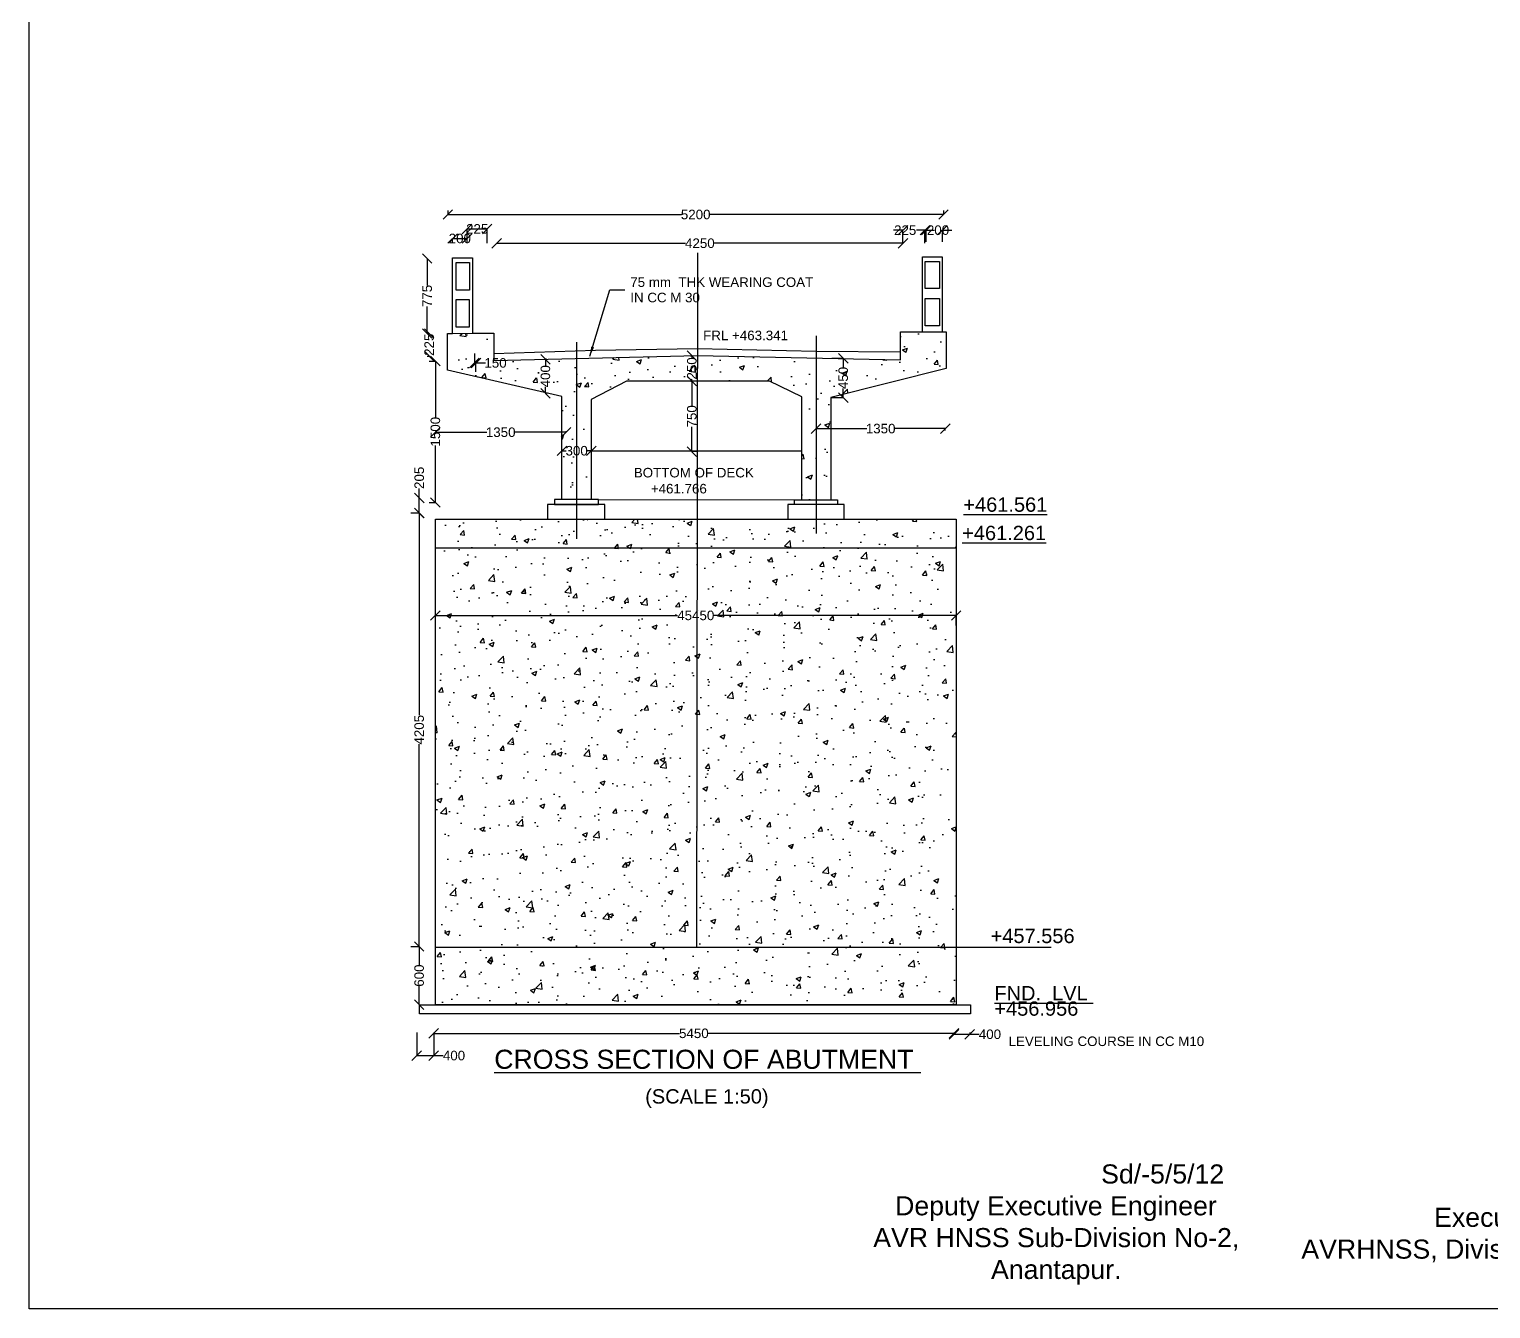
# Model space of a CAD drawing. Header units: inches. Extents: x 63565 to 101927, y 31167 to 59922.
# Drawn here: x 63565 to 78877, y 33113 to 46517 of the extents above; entities that cross this region are included whole.
import ezdxf

# ---------------------------------------------------------------- set-up
doc = ezdxf.new("R2010")
doc.units = ezdxf.units.IN
doc.header["$LTSCALE"] = 15
doc.header["$MEASUREMENT"] = 0
doc.layers.get('0').update_dxf_attribs({"color": 50})
for name, color, linetype in [('DIMENSION', 7, 'Continuous'), ('TEXT', 1, 'Continuous'), ('text2', 7, 'Continuous')]:
    doc.layers.add(name, color=color, linetype=linetype)
doc.styles.get("Standard").update_dxf_attribs({"font": 'arial.ttf', "height": 100})
doc.dimstyles.get("Standard").update_dxf_attribs({"dimtxt": 0.18, "dimasz": 0.18, "dimexe": 0.18, "dimexo": 0.0625, "dimgap": 0.09, "dimtad": 0, "dimtih": 1, "dimtoh": 1, "dimdec": 4, "dimzin": 0, "dimdsep": 46, "dimtxsty": 'Standard', "dimcen": 0.09, "dimadec": 0, "dimazin": 0, "dimtfac": 1, "dimtdec": 4, "dimtofl": 0, "dimtmove": 0, "dimatfit": 3, "dimfxl": 1, "dimtolj": 1, "dimtzin": 0, "dimarcsym": 0})
pattern_1 = [(50, (0, 0), (537.9451, -47.064), [56.25, -618.75]), (355, (0, 0), (-104.0635, 564.144), [45, -495]), (100.4514, (44.83, -3.9), (433.882, 517.0797), [47.805, -525.8566]), (46.1842, (0, 150), (800.431, -124.1393), [84.375, -928.125]), (96.6356, (66.7, 139.66), (700.997, 730.5884), [71.708, -788.785]), (351.1842, (0, 150), (700.9965, 730.589), [67.5, -742.5]), (21, (75, 112.5), (447.6803, -301.9642), [56.25, -618.75]), (326, (75, 112.5), (182.4865, 543.8625), [45, -495]), (71.4514, (112.3, 87.34), (630.167, 241.898), [47.805, -525.8566]), (37.5, (0, 0), (9.1199, 249.6704), [0, -489, 0, -502.5, 0, -496.875]), (7.5, (0, 0), (197.30215, 295.8088), [0, -286.5, 0, -477.75, 0, -189.375]), (327.5, (-167.25, 0), (400.36683, -16.91615), [0, -187.5, 0, -585, 0, -776.25]), (317.5, (-242.25, 0), (437.3896, 75.0787), [0, -243.75, 0, -388.5, 0, -551.25])]

# ---------------------------------------------------------------- blocks, each defined once
blk = doc.blocks.new('_Oblique')
at = {"color": 0, "linetype": 'ByBlock', "lineweight": -2}
blk.add_line((-0.5, -0.5), (0.5, 0.5), dxfattribs=at)
blk = doc.blocks.new('*D47')
at = {"layer": 'Defpoints', "color": 0, "transparency": 16777216}
for p in [(67950, 44618), (73144, 44618), (73144, 44576)]:
    blk.add_point(p, dxfattribs=at)
at = {"layer": 'DIMENSION', "color": 0, "lineweight": -2, "transparency": 16777216}
for p, q in [((67950, 44618), (67950, 44576)), ((67950, 44576), (70398, 44576)), ((73144, 44576), (70696, 44576)), ((73144, 44618), (73144, 44576))]:
    blk.add_line(p, q, dxfattribs=at)
at = {"layer": 'DIMENSION', "color": 0, "lineweight": -2, "transparency": 16777216, "xscale": 100, "yscale": 100, "zscale": 100, "rotation": 180}
blk.add_blockref('_Oblique', (67950, 44576), dxfattribs=at)
at = {"layer": 'DIMENSION', "color": 0, "lineweight": -2, "transparency": 16777216, "xscale": 100, "yscale": 100, "zscale": 100}
blk.add_blockref('_Oblique', (73144, 44576), dxfattribs=at)
at = {"layer": 'DIMENSION', "color": 0, "transparency": 16777216, "insert": (70547, 44576), "char_height": 100, "attachment_point": 5}
blk.add_mtext('\\A1;5200', dxfattribs=at)
blk = doc.blocks.new('*D48')
at = {"layer": 'Defpoints', "color": 0, "transparency": 16777216}
for p in [(68000, 44281), (68152, 44325), (68152, 44281)]:
    blk.add_point(p, dxfattribs=at)
at = {"layer": 'DIMENSION', "color": 0, "lineweight": -2, "transparency": 16777216}
for p, q in [((68000, 44281), (68000, 44325)), ((68000, 44325), (68152, 44325)), ((68152, 44281), (68152, 44325))]:
    blk.add_line(p, q, dxfattribs=at)
at = {"layer": 'DIMENSION', "color": 0, "lineweight": -2, "transparency": 16777216, "xscale": 100, "yscale": 100, "zscale": 100, "rotation": 180}
blk.add_blockref('_Oblique', (68000, 44325), dxfattribs=at)
at = {"layer": 'DIMENSION', "color": 0, "lineweight": -2, "transparency": 16777216, "xscale": 100, "yscale": 100, "zscale": 100}
blk.add_blockref('_Oblique', (68152, 44325), dxfattribs=at)
at = {"layer": 'DIMENSION', "color": 0, "transparency": 16777216, "insert": (68076, 44325), "char_height": 100, "attachment_point": 5}
blk.add_mtext('\\A1;200', dxfattribs=at)
blk = doc.blocks.new('*D49')
at = {"layer": 'Defpoints', "color": 0, "transparency": 16777216}
for p in [(68363, 44425), (68152, 44275), (68363, 44275)]:
    blk.add_point(p, dxfattribs=at)
at = {"layer": 'DIMENSION', "color": 0, "lineweight": -2, "transparency": 16777216}
for p, q in [((68152, 44275), (68152, 44425)), ((68152, 44425), (68363, 44425)), ((68363, 44275), (68363, 44425))]:
    blk.add_line(p, q, dxfattribs=at)
at = {"layer": 'DIMENSION', "color": 0, "lineweight": -2, "transparency": 16777216, "xscale": 100, "yscale": 100, "zscale": 100, "rotation": 180}
blk.add_blockref('_Oblique', (68152, 44425), dxfattribs=at)
at = {"layer": 'DIMENSION', "color": 0, "lineweight": -2, "transparency": 16777216, "xscale": 100, "yscale": 100, "zscale": 100}
blk.add_blockref('_Oblique', (68363, 44425), dxfattribs=at)
at = {"layer": 'DIMENSION', "color": 0, "transparency": 16777216, "insert": (68258, 44425), "char_height": 100, "attachment_point": 5}
blk.add_mtext('\\A1;225', dxfattribs=at)
blk = doc.blocks.new('*D50')
at = {"layer": 'Defpoints', "color": 0, "transparency": 16777216}
for p in [(68463, 44275), (72719, 44275), (72719, 44275)]:
    blk.add_point(p, dxfattribs=at)
at = {"layer": 'DIMENSION', "color": 0, "lineweight": -2, "transparency": 16777216}
for p, q in [((68463, 44275), (68463, 44275)), ((68463, 44275), (70440, 44275)), ((72719, 44275), (70742, 44275)), ((72719, 44275), (72719, 44275))]:
    blk.add_line(p, q, dxfattribs=at)
at = {"layer": 'DIMENSION', "color": 0, "lineweight": -2, "transparency": 16777216, "xscale": 100, "yscale": 100, "zscale": 100, "rotation": 180}
blk.add_blockref('_Oblique', (68463, 44275), dxfattribs=at)
at = {"layer": 'DIMENSION', "color": 0, "lineweight": -2, "transparency": 16777216, "xscale": 100, "yscale": 100, "zscale": 100}
blk.add_blockref('_Oblique', (72719, 44275), dxfattribs=at)
at = {"layer": 'DIMENSION', "color": 0, "transparency": 16777216, "insert": (70591, 44275), "char_height": 100, "attachment_point": 5}
blk.add_mtext('\\A1;4250', dxfattribs=at)
blk = doc.blocks.new('*D51')
at = {"layer": 'Defpoints', "color": 0, "transparency": 16777216}
for p in [(72949, 44412), (72719, 44275), (72949, 44275)]:
    blk.add_point(p, dxfattribs=at)
at = {"layer": 'DIMENSION', "color": 0, "lineweight": -2, "transparency": 16777216}
for p, q in [((72719, 44412), (72619, 44412)), ((72719, 44276), (72719, 44412)), ((72949, 44276), (72949, 44412)), ((72949, 44412), (73049, 44412))]:
    blk.add_line(p, q, dxfattribs=at)
at = {"layer": 'DIMENSION', "color": 0, "lineweight": -2, "transparency": 16777216, "xscale": 100, "yscale": 100, "zscale": 100}
blk.add_blockref('_Oblique', (72719, 44412), dxfattribs=at)
at = {"layer": 'DIMENSION', "color": 0, "lineweight": -2, "transparency": 16777216, "xscale": 100, "yscale": 100, "zscale": 100, "rotation": 180}
blk.add_blockref('_Oblique', (72949, 44412), dxfattribs=at)
at = {"layer": 'DIMENSION', "color": 0, "transparency": 16777216, "insert": (72742, 44412), "char_height": 100, "attachment_point": 5}
blk.add_mtext('\\A1;225', dxfattribs=at)
blk = doc.blocks.new('*D52')
at = {"layer": 'Defpoints', "color": 0, "transparency": 16777216}
for p in [(73132, 44412), (72962, 44288), (73132, 44288)]:
    blk.add_point(p, dxfattribs=at)
at = {"layer": 'DIMENSION', "color": 0, "lineweight": -2, "transparency": 16777216}
for p, q in [((72962, 44412), (72862, 44412)), ((72962, 44289), (72962, 44412)), ((73132, 44289), (73132, 44412)), ((73132, 44412), (73232, 44412))]:
    blk.add_line(p, q, dxfattribs=at)
at = {"layer": 'DIMENSION', "color": 0, "lineweight": -2, "transparency": 16777216, "xscale": 100, "yscale": 100, "zscale": 100}
blk.add_blockref('_Oblique', (72962, 44412), dxfattribs=at)
at = {"layer": 'DIMENSION', "color": 0, "lineweight": -2, "transparency": 16777216, "xscale": 100, "yscale": 100, "zscale": 100, "rotation": 180}
blk.add_blockref('_Oblique', (73132, 44412), dxfattribs=at)
at = {"layer": 'DIMENSION', "color": 0, "transparency": 16777216, "insert": (73086, 44412), "char_height": 100, "attachment_point": 5}
blk.add_mtext('\\A1;200', dxfattribs=at)
blk = doc.blocks.new('*D53')
at = {"layer": 'Defpoints', "color": 0, "transparency": 16777216}
for p in [(67734, 44116), (67734, 43330), (67734, 43330)]:
    blk.add_point(p, dxfattribs=at)
at = {"layer": 'DIMENSION', "color": 0, "lineweight": -2, "transparency": 16777216}
for p, q in [((67734, 44116), (67734, 44116)), ((67734, 44116), (67734, 43834)), ((67734, 43330), (67734, 43613)), ((67734, 43330), (67734, 43330))]:
    blk.add_line(p, q, dxfattribs=at)
at = {"layer": 'DIMENSION', "color": 0, "lineweight": -2, "transparency": 16777216, "xscale": 100, "yscale": 100, "zscale": 100}
for p, rotation in [((67734, 44116), 90), ((67734, 43330), 270)]:
    blk.add_blockref('_Oblique', p, dxfattribs=dict(at, rotation=rotation))
at = {"layer": 'DIMENSION', "color": 0, "transparency": 16777216, "insert": (67734, 43723), "char_height": 100, "attachment_point": 5, "rotation": 90}
blk.add_mtext('\\A1;775', dxfattribs=at)
blk = doc.blocks.new('*D54')
at = {"layer": 'Defpoints', "color": 0, "transparency": 16777216}
for p in [(67734, 43330), (67734, 43094), (67755, 43094)]:
    blk.add_point(p, dxfattribs=at)
at = {"layer": 'DIMENSION', "color": 0, "lineweight": -2, "transparency": 16777216}
for p, q in [((67734, 43330), (67755, 43330)), ((67755, 43330), (67755, 43324)), ((67734, 43094), (67755, 43094)), ((67755, 43094), (67755, 43100))]:
    blk.add_line(p, q, dxfattribs=at)
at = {"layer": 'DIMENSION', "color": 0, "lineweight": -2, "transparency": 16777216, "xscale": 100, "yscale": 100, "zscale": 100}
for p, rotation in [((67755, 43330), 90), ((67755, 43094), 270)]:
    blk.add_blockref('_Oblique', p, dxfattribs=dict(at, rotation=rotation))
at = {"layer": 'DIMENSION', "color": 0, "transparency": 16777216, "insert": (67755, 43212), "char_height": 100, "attachment_point": 5, "rotation": 90}
blk.add_mtext('\\A1;225', dxfattribs=at)
blk = doc.blocks.new('*D55')
at = {"layer": 'Defpoints', "color": 0, "transparency": 16777216}
for p in [(67755, 43041), (67755, 41560), (67820, 41560)]:
    blk.add_point(p, dxfattribs=at)
at = {"layer": 'DIMENSION', "color": 0, "lineweight": -2, "transparency": 16777216}
for p, q in [((67755, 43041), (67820, 43041)), ((67820, 43041), (67820, 42445)), ((67820, 41560), (67820, 42156)), ((67755, 41560), (67820, 41560))]:
    blk.add_line(p, q, dxfattribs=at)
at = {"layer": 'DIMENSION', "color": 0, "lineweight": -2, "transparency": 16777216, "xscale": 100, "yscale": 100, "zscale": 100}
for p, rotation in [((67820, 43041), 90), ((67820, 41560), 270)]:
    blk.add_blockref('_Oblique', p, dxfattribs=dict(at, rotation=rotation))
at = {"layer": 'DIMENSION', "color": 0, "transparency": 16777216, "insert": (67820, 42301), "char_height": 100, "attachment_point": 5, "rotation": 90}
blk.add_mtext('\\A1;1500', dxfattribs=at)
blk = doc.blocks.new('*D56')
at = {"layer": 'Defpoints', "color": 0, "transparency": 16777216}
for p in [(67561, 41450), (67561, 36908), (67650, 36908)]:
    blk.add_point(p, dxfattribs=at)
at = {"layer": 'DIMENSION', "color": 0, "lineweight": -2, "transparency": 16777216}
for p, q in [((67561, 41450), (67651, 41450)), ((67650, 41450), (67650, 39331)), ((67650, 36908), (67650, 39027)), ((67561, 36908), (67651, 36908))]:
    blk.add_line(p, q, dxfattribs=at)
at = {"layer": 'DIMENSION', "color": 0, "lineweight": -2, "transparency": 16777216, "xscale": 100, "yscale": 100, "zscale": 100}
for p, rotation in [((67650, 41450), 90), ((67650, 36908), 270)]:
    blk.add_blockref('_Oblique', p, dxfattribs=dict(at, rotation=rotation))
at = {"layer": 'DIMENSION', "color": 0, "transparency": 16777216, "insert": (67650, 39179), "char_height": 100, "attachment_point": 5, "rotation": 90}
blk.add_mtext('\\A1;4205', dxfattribs=at)
blk = doc.blocks.new('*D57')
at = {"layer": 'Defpoints', "color": 0, "transparency": 16777216}
for p in [(67651, 36908), (67650, 36299), (67651, 36299)]:
    blk.add_point(p, dxfattribs=at)
at = {"layer": 'DIMENSION', "color": 0, "lineweight": -2, "transparency": 16777216}
for p, q in [((67650, 36908), (67650, 36908)), ((67650, 36908), (67650, 36714)), ((67650, 36299), (67650, 36493)), ((67650, 36299), (67650, 36299))]:
    blk.add_line(p, q, dxfattribs=at)
at = {"layer": 'DIMENSION', "color": 0, "lineweight": -2, "transparency": 16777216, "xscale": 100, "yscale": 100, "zscale": 100}
for p, rotation in [((67650, 36908), 90), ((67650, 36299), 270)]:
    blk.add_blockref('_Oblique', p, dxfattribs=dict(at, rotation=rotation))
at = {"layer": 'DIMENSION', "color": 0, "transparency": 16777216, "insert": (67650, 36603), "char_height": 100, "attachment_point": 5, "rotation": 90}
blk.add_mtext('\\A1;600', dxfattribs=at)
blk = doc.blocks.new('*D58')
at = {"layer": 'Defpoints', "color": 0, "transparency": 16777216}
for p in [(67624, 36006), (67803, 36006), (67803, 35765)]:
    blk.add_point(p, dxfattribs=at)
at = {"layer": 'DIMENSION', "color": 0, "lineweight": -2, "transparency": 16777216}
for p, q in [((67624, 36006), (67624, 35764)), ((67803, 36006), (67803, 35764)), ((67624, 35765), (67803, 35765)), ((67803, 35765), (67903, 35765))]:
    blk.add_line(p, q, dxfattribs=at)
at = {"layer": 'DIMENSION', "color": 0, "lineweight": -2, "transparency": 16777216, "xscale": 100, "yscale": 100, "zscale": 100, "rotation": 180}
blk.add_blockref('_Oblique', (67624, 35765), dxfattribs=at)
at = {"layer": 'DIMENSION', "color": 0, "lineweight": -2, "transparency": 16777216, "xscale": 100, "yscale": 100, "zscale": 100}
blk.add_blockref('_Oblique', (67803, 35765), dxfattribs=at)
at = {"layer": 'DIMENSION', "color": 0, "transparency": 16777216, "insert": (68015, 35765), "char_height": 100, "attachment_point": 5}
blk.add_mtext('\\A1;400', dxfattribs=at)
blk = doc.blocks.new('*D59')
at = {"layer": 'Defpoints', "color": 0, "transparency": 16777216}
for p in [(67803, 36006), (73254, 36006), (73254, 35998)]:
    blk.add_point(p, dxfattribs=at)
at = {"layer": 'DIMENSION', "color": 0, "lineweight": -2, "transparency": 16777216}
for p, q in [((67803, 36006), (67803, 35998)), ((67803, 35998), (70379, 35998)), ((73254, 35998), (70677, 35998)), ((73254, 36006), (73254, 35998))]:
    blk.add_line(p, q, dxfattribs=at)
at = {"layer": 'DIMENSION', "color": 0, "lineweight": -2, "transparency": 16777216, "xscale": 100, "yscale": 100, "zscale": 100, "rotation": 180}
blk.add_blockref('_Oblique', (67803, 35998), dxfattribs=at)
at = {"layer": 'DIMENSION', "color": 0, "lineweight": -2, "transparency": 16777216, "xscale": 100, "yscale": 100, "zscale": 100}
blk.add_blockref('_Oblique', (73254, 35998), dxfattribs=at)
at = {"layer": 'DIMENSION', "color": 0, "transparency": 16777216, "insert": (70528, 35998), "char_height": 100, "attachment_point": 5}
blk.add_mtext('\\A1;5450', dxfattribs=at)
blk = doc.blocks.new('*D60')
at = {"layer": 'Defpoints', "color": 0, "transparency": 16777216}
for p in [(73254, 36006), (73418, 36006), (73418, 35988)]:
    blk.add_point(p, dxfattribs=at)
at = {"layer": 'DIMENSION', "color": 0, "lineweight": -2, "transparency": 16777216}
for p, q in [((73254, 36006), (73254, 35988)), ((73254, 35988), (73418, 35988)), ((73418, 36006), (73418, 35988)), ((73418, 35988), (73518, 35988))]:
    blk.add_line(p, q, dxfattribs=at)
at = {"layer": 'DIMENSION', "color": 0, "lineweight": -2, "transparency": 16777216, "xscale": 100, "yscale": 100, "zscale": 100, "rotation": 180}
blk.add_blockref('_Oblique', (73254, 35988), dxfattribs=at)
at = {"layer": 'DIMENSION', "color": 0, "lineweight": -2, "transparency": 16777216, "xscale": 100, "yscale": 100, "zscale": 100}
blk.add_blockref('_Oblique', (73418, 35988), dxfattribs=at)
at = {"layer": 'DIMENSION', "color": 0, "transparency": 16777216, "insert": (73630, 35988), "char_height": 100, "attachment_point": 5}
blk.add_mtext('\\A1;400', dxfattribs=at)
blk = doc.blocks.new('*D61')
at = {"layer": 'Defpoints', "color": 0, "transparency": 16777216}
for p in [(67651, 41606), (67651, 41606), (67651, 41450)]:
    blk.add_point(p, dxfattribs=at)
at = {"layer": 'DIMENSION', "color": 0, "lineweight": -2, "transparency": 16777216}
for p, q in [((67651, 41606), (67651, 41706)), ((67651, 41606), (67651, 41606)), ((67651, 41450), (67651, 41606)), ((67651, 41450), (67651, 41450))]:
    blk.add_line(p, q, dxfattribs=at)
at = {"layer": 'DIMENSION', "color": 0, "lineweight": -2, "transparency": 16777216, "xscale": 100, "yscale": 100, "zscale": 100}
for p, rotation in [((67651, 41606), 90), ((67651, 41450), 270)]:
    blk.add_blockref('_Oblique', p, dxfattribs=dict(at, rotation=rotation))
at = {"layer": 'DIMENSION', "color": 0, "transparency": 16777216, "insert": (67651, 41818), "char_height": 100, "attachment_point": 5, "rotation": 90}
blk.add_mtext('\\A1;205', dxfattribs=at)
blk = doc.blocks.new('*D62')
at = {"layer": 'Defpoints', "color": 0, "transparency": 16777216}
for p in [(67820, 42301), (69189, 42308), (69189, 42295)]:
    blk.add_point(p, dxfattribs=at)
at = {"layer": 'DIMENSION', "color": 0, "lineweight": -2, "transparency": 16777216}
for p, q in [((67820, 42301), (67820, 42295)), ((67820, 42295), (68360, 42295)), ((69189, 42295), (68649, 42295)), ((69189, 42308), (69189, 42295))]:
    blk.add_line(p, q, dxfattribs=at)
at = {"layer": 'DIMENSION', "color": 0, "lineweight": -2, "transparency": 16777216, "xscale": 100, "yscale": 100, "zscale": 100, "rotation": 180}
blk.add_blockref('_Oblique', (67820, 42295), dxfattribs=at)
at = {"layer": 'DIMENSION', "color": 0, "lineweight": -2, "transparency": 16777216, "xscale": 100, "yscale": 100, "zscale": 100}
blk.add_blockref('_Oblique', (69189, 42295), dxfattribs=at)
at = {"layer": 'DIMENSION', "color": 0, "transparency": 16777216, "insert": (68504, 42295), "char_height": 100, "attachment_point": 5}
blk.add_mtext('\\A1;1350', dxfattribs=at)
blk = doc.blocks.new('*D63')
at = {"layer": 'Defpoints', "color": 0, "transparency": 16777216}
for p in [(68228, 43122), (68245, 43021), (68245, 42927)]:
    blk.add_point(p, dxfattribs=at)
at = {"layer": 'DIMENSION', "color": 0, "lineweight": -2, "transparency": 16777216}
for p, q in [((68228, 43122), (68228, 43020)), ((68228, 43021), (68245, 43021)), ((68245, 42927), (68245, 43021)), ((68245, 43021), (68345, 43021))]:
    blk.add_line(p, q, dxfattribs=at)
at = {"layer": 'DIMENSION', "color": 0, "lineweight": -2, "transparency": 16777216, "xscale": 100, "yscale": 100, "zscale": 100, "rotation": 180}
blk.add_blockref('_Oblique', (68228, 43021), dxfattribs=at)
at = {"layer": 'DIMENSION', "color": 0, "lineweight": -2, "transparency": 16777216, "xscale": 100, "yscale": 100, "zscale": 100}
blk.add_blockref('_Oblique', (68245, 43021), dxfattribs=at)
at = {"layer": 'DIMENSION', "color": 0, "transparency": 16777216, "insert": (68450, 43021), "char_height": 100, "attachment_point": 5}
blk.add_mtext('\\A1;150', dxfattribs=at)
blk = doc.blocks.new('*D64')
at = {"layer": 'Defpoints', "color": 0, "transparency": 16777216}
for p in [(68973, 43060), (68983, 43060), (68991, 42704)]:
    blk.add_point(p, dxfattribs=at)
at = {"layer": 'DIMENSION', "color": 0, "lineweight": -2, "transparency": 16777216}
for p, q in [((68983, 43060), (68973, 43060)), ((68973, 43060), (68973, 42994)), ((68973, 42704), (68973, 42770)), ((68991, 42704), (68973, 42704))]:
    blk.add_line(p, q, dxfattribs=at)
at = {"layer": 'DIMENSION', "color": 0, "lineweight": -2, "transparency": 16777216, "xscale": 100, "yscale": 100, "zscale": 100}
for p, rotation in [((68973, 43060), 90), ((68973, 42704), 270)]:
    blk.add_blockref('_Oblique', p, dxfattribs=dict(at, rotation=rotation))
at = {"layer": 'DIMENSION', "color": 0, "transparency": 16777216, "insert": (68973, 42882), "char_height": 100, "attachment_point": 5, "rotation": 90}
blk.add_mtext('\\A1;400', dxfattribs=at)
blk = doc.blocks.new('*D65')
at = {"layer": 'Defpoints', "color": 0, "transparency": 16777216}
for p in [(70491, 43097), (70507, 43097), (70497, 42832)]:
    blk.add_point(p, dxfattribs=at)
at = {"layer": 'DIMENSION', "color": 0, "lineweight": -2, "transparency": 16777216}
for p, q in [((70491, 43097), (70507, 43097)), ((70507, 43097), (70507, 43076)), ((70497, 42832), (70507, 42832)), ((70507, 42832), (70507, 42853))]:
    blk.add_line(p, q, dxfattribs=at)
at = {"layer": 'DIMENSION', "color": 0, "lineweight": -2, "transparency": 16777216, "xscale": 100, "yscale": 100, "zscale": 100}
for p, rotation in [((70507, 43097), 90), ((70507, 42832), 270)]:
    blk.add_blockref('_Oblique', p, dxfattribs=dict(at, rotation=rotation))
at = {"layer": 'DIMENSION', "color": 0, "transparency": 16777216, "insert": (70507, 42964), "char_height": 100, "attachment_point": 5, "rotation": 90}
blk.add_mtext('\\A1;250', dxfattribs=at)
blk = doc.blocks.new('*D66')
at = {"layer": 'Defpoints', "color": 0, "transparency": 16777216}
for p in [(70507, 42832), (70566, 42832), (70566, 42093)]:
    blk.add_point(p, dxfattribs=at)
at = {"layer": 'DIMENSION', "color": 0, "lineweight": -2, "transparency": 16777216}
for p, q in [((70566, 42832), (70507, 42832)), ((70507, 42832), (70507, 42572)), ((70507, 42093), (70507, 42352)), ((70566, 42093), (70507, 42093))]:
    blk.add_line(p, q, dxfattribs=at)
at = {"layer": 'DIMENSION', "color": 0, "lineweight": -2, "transparency": 16777216, "xscale": 100, "yscale": 100, "zscale": 100}
for p, rotation in [((70507, 42832), 90), ((70507, 42093), 270)]:
    blk.add_blockref('_Oblique', p, dxfattribs=dict(at, rotation=rotation))
at = {"layer": 'DIMENSION', "color": 0, "transparency": 16777216, "insert": (70507, 42462), "char_height": 100, "attachment_point": 5, "rotation": 90}
blk.add_mtext('\\A1;750', dxfattribs=at)
blk = doc.blocks.new('*D67')
at = {"layer": 'Defpoints', "color": 0, "transparency": 16777216}
for p in [(69146, 42115), (69453, 42115), (69453, 42101)]:
    blk.add_point(p, dxfattribs=at)
at = {"layer": 'DIMENSION', "color": 0, "lineweight": -2, "transparency": 16777216}
for p, q in [((69146, 42115), (69146, 42101)), ((69453, 42115), (69453, 42101)), ((69146, 42101), (69189, 42101)), ((69453, 42101), (69410, 42101))]:
    blk.add_line(p, q, dxfattribs=at)
at = {"layer": 'DIMENSION', "color": 0, "lineweight": -2, "transparency": 16777216, "xscale": 100, "yscale": 100, "zscale": 100, "rotation": 180}
blk.add_blockref('_Oblique', (69146, 42101), dxfattribs=at)
at = {"layer": 'DIMENSION', "color": 0, "lineweight": -2, "transparency": 16777216, "xscale": 100, "yscale": 100, "zscale": 100}
blk.add_blockref('_Oblique', (69453, 42101), dxfattribs=at)
at = {"layer": 'DIMENSION', "color": 0, "transparency": 16777216, "insert": (69300, 42101), "char_height": 100, "attachment_point": 5}
blk.add_mtext('\\A1;300', dxfattribs=at)
blk = doc.blocks.new('*D68')
at = {"layer": 'Defpoints', "color": 0, "transparency": 16777216}
for p in [(71808, 42352), (73162, 42333), (73162, 42313)]:
    blk.add_point(p, dxfattribs=at)
at = {"layer": 'DIMENSION', "color": 0, "lineweight": -2, "transparency": 16777216}
for p, q in [((71808, 42352), (71808, 42332)), ((71808, 42333), (72340, 42333)), ((73162, 42333), (72629, 42333)), ((73162, 42313), (73162, 42333))]:
    blk.add_line(p, q, dxfattribs=at)
at = {"layer": 'DIMENSION', "color": 0, "lineweight": -2, "transparency": 16777216, "xscale": 100, "yscale": 100, "zscale": 100, "rotation": 180}
blk.add_blockref('_Oblique', (71808, 42333), dxfattribs=at)
at = {"layer": 'DIMENSION', "color": 0, "lineweight": -2, "transparency": 16777216, "xscale": 100, "yscale": 100, "zscale": 100}
blk.add_blockref('_Oblique', (73162, 42333), dxfattribs=at)
at = {"layer": 'DIMENSION', "color": 0, "transparency": 16777216, "insert": (72485, 42333), "char_height": 100, "attachment_point": 5}
blk.add_mtext('\\A1;1350', dxfattribs=at)
blk = doc.blocks.new('*D69')
at = {"layer": 'Defpoints', "color": 0, "transparency": 16777216}
for p in [(71972, 43070), (72093, 43070), (71963, 42658)]:
    blk.add_point(p, dxfattribs=at)
at = {"layer": 'DIMENSION', "color": 0, "lineweight": -2, "transparency": 16777216}
for p, q in [((71972, 43070), (72093, 43070)), ((72093, 43070), (72093, 42977)), ((72093, 42658), (72093, 42752)), ((71964, 42658), (72093, 42658))]:
    blk.add_line(p, q, dxfattribs=at)
at = {"layer": 'DIMENSION', "color": 0, "lineweight": -2, "transparency": 16777216, "xscale": 100, "yscale": 100, "zscale": 100}
for p, rotation in [((72093, 43070), 90), ((72093, 42658), 270)]:
    blk.add_blockref('_Oblique', p, dxfattribs=dict(at, rotation=rotation))
at = {"layer": 'DIMENSION', "color": 0, "transparency": 16777216, "insert": (72093, 42864), "char_height": 100, "attachment_point": 5, "rotation": 90}
blk.add_mtext('\\A1;450', dxfattribs=at)
blk = doc.blocks.new('*D72')
at = {"layer": 'Defpoints', "color": 0, "transparency": 16777216}
for p in [(73276, 40376), (67820, 40270), (73276, 40270)]:
    blk.add_point(p, dxfattribs=at)
at = {"layer": 'TEXT', "color": 0, "lineweight": -2, "transparency": 16777216}
for p, q in [((67820, 40270), (67820, 40376)), ((67820, 40376), (70357, 40376)), ((73276, 40376), (70738, 40376)), ((73276, 40270), (73276, 40376))]:
    blk.add_line(p, q, dxfattribs=at)
at = {"layer": 'TEXT', "color": 0, "lineweight": -2, "transparency": 16777216, "xscale": 100, "yscale": 100, "zscale": 100, "rotation": 180}
blk.add_blockref('_Oblique', (67820, 40376), dxfattribs=at)
at = {"layer": 'TEXT', "color": 0, "lineweight": -2, "transparency": 16777216, "xscale": 100, "yscale": 100, "zscale": 100}
blk.add_blockref('_Oblique', (73276, 40376), dxfattribs=at)
at = {"layer": 'TEXT', "color": 0, "transparency": 16777216, "insert": (70548, 40376), "char_height": 100, "attachment_point": 5}
blk.add_mtext('\\A1;45450', dxfattribs=at)

msp = doc.modelspace()

# ---------------------------------------------------------------- hatches: boundary and pattern name
h = msp.add_hatch()
h.set_pattern_fill('AR-CONC', color=0, scale=75, style=0)
h.set_pattern_definition(pattern_1)
h.paths.add_polyline_path([(69302.1, 43067.8), (68431.7, 43046.2), (68431.7, 43119.2), (68431.7, 43332.4), (68209.6, 43332.4), (67998.5, 43330.8), (67948.4, 43330.8), (67948.4, 42945.9), (69146, 42668.1), (69146, 41592.2), (69302.1, 41592.2)])
h.paths.add_polyline_path([(70567.6, 43099.2), (69302.1, 43067.8), (69302.1, 41592.2), (69453.5, 41592.2), (69453.5, 42638.1), (69823.6, 42831.5), (70567.2, 42831.5)])
h.paths.add_polyline_path([(71808.1, 43073.7), (70567.6, 43099.2), (70567.2, 42831.5), (71318.8, 42831.5), (71658.1, 42667.7), (71658.1, 41588.9), (71808.1, 41588.9)])
h.paths.add_polyline_path([(73171.9, 42962.2), (73171.9, 43347.2), (72691.7, 43347.2), (72691.7, 43136.8), (72691.7, 43055.6), (71808.1, 43073.7), (71808.1, 41588.9), (71963.5, 41588.9), (71963.5, 42658)])
h = msp.add_hatch()
h.set_pattern_fill('AR-CONC', color=0, scale=75, style=0)
h.set_pattern_definition(pattern_1)
h.paths.add_polyline_path([(67819.5, 41385), (73275.7, 41385), (73275.7, 36298.5), (67819.5, 36298.5)])

# ---------------------------------------------------------------- linework, layer by layer
at = {"color": 0}
for points in [[(69146, 41592.2), (69146, 42668.1), (67948.4, 42945.9), (67948.4, 43330.8), (67998.5, 43330.8), (67998.5, 44121.9), (68209.6, 44121.9), (68209.6, 43332.4), (68431.7, 43332.4), (68431.7, 43119.2), (69497.6, 43155.6), (70567.7, 43172.3), (71808.1, 43145.8), (72691.7, 43136.8), (72691.7, 43347.2), (73171.9, 43347.2), (73171.9, 42962.2), (71963.5, 42658), (71963.5, 41588.9)], [(70557.4, 36900.3), (70569.4, 44174.2)], [(72921.8, 43347.2), (72921.8, 44134), (73128.8, 44134), (73128.8, 43347.2)], [(67998.5, 43330.8), (68209.6, 43332.4)], [(69302.1, 41177.9), (69302.1, 43238.6)], [(71808.1, 43306.4), (71808.1, 41233)], [(68431.7, 43119.2), (68431.7, 43046.2), (70567.6, 43099.2), (72691.7, 43055.6), (72691.7, 43136.8)], [(71658.1, 41588.9), (71658.1, 42667.7), (71318.8, 42831.5), (69823.6, 42831.5), (69453.5, 42638.1), (69453.5, 41592.2)], [(69528, 41592.2), (71582.9, 41588.9)]]:
    msp.add_lwpolyline(points, dxfattribs=at)
for points in [[(68036.7, 44073), (68177.7, 44073), (68177.7, 43783), (68036.7, 43783)], [(72950, 44084.4), (73101, 44084.4), (73101, 43801.5), (72950, 43801.5)], [(68037, 43685.6), (68175.5, 43685.6), (68175.5, 43396.5), (68037, 43396.5)], [(72950, 43697.4), (73101, 43697.4), (73101, 43411.6), (72950, 43411.6)], [(68993.1, 41385), (69596.9, 41385), (69596.9, 41538.8), (68993.1, 41538.8)], [(69067.3, 41538.8), (69528, 41538.8), (69528, 41592.2), (69067.3, 41592.2)], [(71512.3, 41385), (72104.4, 41385), (72104.4, 41537.5), (71512.3, 41537.5)], [(72033.4, 41537.5), (71582.9, 41537.5), (71582.9, 41588.9), (72033.4, 41588.9)], [(67819.5, 41385), (73275.7, 41385), (73275.7, 36298.5), (67819.5, 36298.5)], [(67654.8, 36298.5), (73427.4, 36298.5), (73427.4, 36203.6), (67654.8, 36203.6)]]:
    msp.add_lwpolyline(points, close=True, dxfattribs=at)
at = {"layer": 'TEXT', "color": 0}
for points in [[(69453.5, 42101), (71658.1, 42101)], [(67819.5, 41086.2), (73275.7, 41086.2)], [(67819.5, 36900.3), (74272.9, 36900.3)]]:
    msp.add_lwpolyline(points, dxfattribs=at)
at = {"layer": 'text2', "color": 0}
msp.add_lwpolyline([(63564.6, 59921.7), (101813, 59921.7), (101813, 33112.9), (63564.6, 33112.9)], close=True, dxfattribs=at)

# ---------------------------------------------------------------- texts
at = {"layer": 'TEXT', "color": 0}
for s, height, p in [('75 mm  THK WEARING COAT ', 100, (69861.8, 43817.4)), ('IN CC M 30', 100, (69861.8, 43656.7)), ('FRL +463.341', 100, (70625, 43259.8)), ('BOTTOM OF DECK ', 100, (69899.1, 41822)), ('+461.766', 100, (70077.4, 41654.2)), ('%%U+461.561', 150, (73351.3, 41462.4)), ('%%U+461.261', 150, (73338.9, 41165.2)), ('+457.556', 150, (73637.1, 36943.7)), ('%%UFND.  LVL ', 150, (73676.3, 36343.7)), ('+456.956', 150, (73676.3, 36183)), ('LEVELING COURSE IN CC M10', 100, (73825.4, 35865.2)), ('%%UCROSS SECTION OF ABUTMENT ', 200, (68436.8, 35626.6)), ('(SCALE 1:50)', 150, (70018.1, 35262.9))]:
    msp.add_text(s, height=height, dxfattribs=at).set_placement(p)
at = {"layer": 'TEXT', "color": 0, "char_height": 200, "attachment_point": 1}
for s, insert, width in [('^I^I^ISd/-5/5/12 \\P\\pi241.54;Deputy Executive Engineer  \\P\\pi12.619;AVR HNSS Sub-Division No-2, \\P\\pi1246.5;Anantapur.', (72395, 34625.2), 3835.607), ('^I^I^ISd/-9/5/12\\P\\pi1383.1; Executive Engineer  \\P\\pi69.557;AVRHNSS, Division No:6 Anantapuramu.', (76823, 34504.6), 5254.94)]:
    msp.add_mtext(s, dxfattribs=dict(at, insert=insert, width=width))

# ---------------------------------------------------------------- dimensions: what is measured, and where the dimension line sits
at = {"layer": 'DIMENSION', "color": 0}
for base, p1, p2, text, picture, middle in [((73144.2, 44576.4), (67949.9, 44618.1), (73144.2, 44618.1), '5200', '*D47', (70547, 44576.4)), ((72718.8, 44275.3), (68463.3, 44275.3), (72718.8, 44275.3), '4250', '*D50', (70591.1, 44275.3)), ((68244.6, 43020.6), (68228.4, 43121.9), (68244.6, 42927.4), '150', '*D63', (68450.3, 43020.6)), ((69189, 42295.5), (67819.5, 42300.9), (69189, 42307.6), '1350', '*D62', (68504.2, 42295.5)), ((73161.7, 42332.7), (71808.1, 42352.4), (73161.7, 42313.2), '1350', '*D68', (72484.9, 42332.7)), ((69453.5, 42101.2), (69146, 42115.1), (69453.5, 42115.1), '300', '*D67', (69299.7, 42101.2)), ((67802.5, 35764.6), (67623.6, 36006.3), (67802.5, 36006.3), '400', '*D58', (68014.9, 35764.6)), ((73253.7, 35998.3), (67802.5, 36006.3), (73253.7, 36006.3), '5450', '*D59', (70528.1, 35998.3)), ((73417.9, 35987.7), (73253.7, 36006.3), (73417.9, 36006.3), '400', '*D60', (73630.3, 35987.7))]:
    dim = msp.add_linear_dim(base=base, p1=p1, p2=p2, text=text, dimstyle='Standard', override={"dimtxt": 100, "dimasz": 100, "dimtih": 0, "dimtoh": 0, "dimdec": 0, "dimzin": 2, "dimblk": 'Oblique', "dimtdec": 0}, dxfattribs=at)
    dim.commit()
    dim.dimension.update_dxf_attribs({"geometry": picture, "text_midpoint": middle})
for base, p1, p2, text, picture, middle in [((68363.3, 44425.2), (68152, 44275.1), (68363.3, 44275.3), '225', '*D49', (68257.7, 44425.2)), ((72949, 44412.2), (72718.8, 44275.5), (72949, 44275.5), '225', '*D51', (72741.8, 44412.2)), ((73132, 44412.2), (72962, 44288.5), (73132, 44288.5), '200', '*D52', (73086.3, 44412.2)), ((68152, 44325.3), (68000.4, 44280.5), (68152, 44280.5), '200', '*D48', (68076.2, 44325.3))]:
    dim = msp.add_linear_dim(base=base, p1=p1, p2=p2, text=text, dimstyle='Standard', override={"dimtxt": 100, "dimasz": 100, "dimtih": 0, "dimtoh": 0, "dimdec": 0, "dimzin": 2, "dimblk": 'Oblique', "dimtdec": 0}, dxfattribs=at)
    dim.commit()
    dim.dimension.update_dxf_attribs({"geometry": picture, "text_midpoint": middle, "dimtype": 160})
for base, p1, p2, text, picture, middle in [((67734.1, 43329.8), (67734.1, 44116.5), (67734.1, 43329.8), '775', '*D53', (67734.1, 43723.1)), ((67755.1, 43093.8), (67734.1, 43329.8), (67734.1, 43093.8), '225', '*D54', (67755.1, 43211.8)), ((67819.5, 41560.4), (67755.1, 43041.3), (67755.1, 41560.4), '1500', '*D55', (67819.5, 42300.9)), ((68973.4, 43059.9), (68991.5, 42704), (68982.6, 43059.9), '400', '*D64', (68973.4, 42881.9)), ((70507.3, 43097.3), (70497.1, 42831.5), (70490.5, 43097.3), '250', '*D65', (70507.3, 42964.4)), ((72093.1, 43070.4), (71963.5, 42658), (71972, 43070.4), '450', '*D69', (72093.1, 42864.2)), ((70506.9, 42831.5), (70566, 42092.9), (70566, 42831.5), '750', '*D66', (70506.9, 42462.2)), ((67650.7, 41606.2), (67650.7, 41450.3), (67650.7, 41606.2), '205', '*D61', (67650.7, 41818)), ((67650.3, 36908.3), (67560.9, 41450.3), (67560.9, 36908.3), '4205', '*D56', (67650.3, 39179.3)), ((67650.3, 36298.5), (67650.5, 36908.3), (67650.5, 36298.5), '600', '*D57', (67650.3, 36603.4))]:
    dim = msp.add_linear_dim(base=base, p1=p1, p2=p2, angle=90, text=text, dimstyle='Standard', override={"dimtxt": 100, "dimasz": 100, "dimtih": 0, "dimtoh": 0, "dimdec": 0, "dimzin": 2, "dimblk": 'Oblique', "dimtdec": 0}, dxfattribs=at)
    dim.commit()
    dim.dimension.update_dxf_attribs({"geometry": picture, "text_midpoint": middle})
at = {"layer": 'TEXT', "color": 0}
dim = msp.add_linear_dim(base=(73275.7, 40376.3), p1=(67819.5, 40269.5), p2=(73275.7, 40269.5), text='45450', dimstyle='Standard', override={"dimtxt": 100, "dimasz": 100, "dimtih": 0, "dimtoh": 0, "dimdec": 0, "dimzin": 2, "dimblk": 'Oblique', "dimtdec": 0}, dxfattribs=at)
dim.commit()
dim.dimension.update_dxf_attribs({"geometry": '*D72', "text_midpoint": (70547.6, 40376.3)})

# ---------------------------------------------------------------- leaders
msp.add_leader([(69438.7, 43093), (69648.7, 43785.8), (69804, 43785.8)], dimstyle='Standard', override={"dimtxt": 100, "dimasz": 100, "dimgap": 0.09, "dimtad": 0, "dimtih": 0, "dimtoh": 0, "dimdec": 0, "dimzin": 2, "dimtdec": 0}, dxfattribs=at)

doc.saveas('drawing.dxf')
